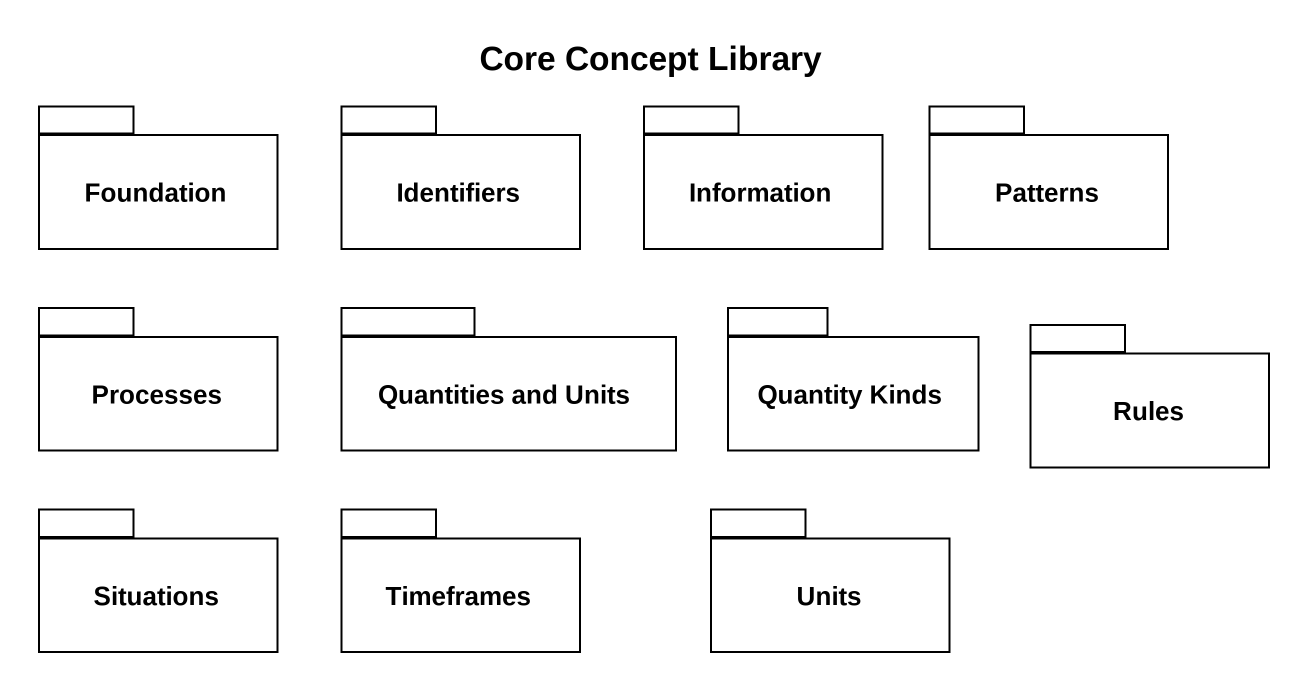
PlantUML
@startuml
title Core Concept Library
package Foundation {
}
package Identifiers {
}
package Information {
}
package Patterns {
}
package Processes {
}
package "Quantities and Units" as Quantities_and_Units {
}
package "Quantity Kinds" as Quantity_Kinds {
}
package Rules {
}
package Situations {
}
package Timeframes {
}
package Units {
}
@enduml
